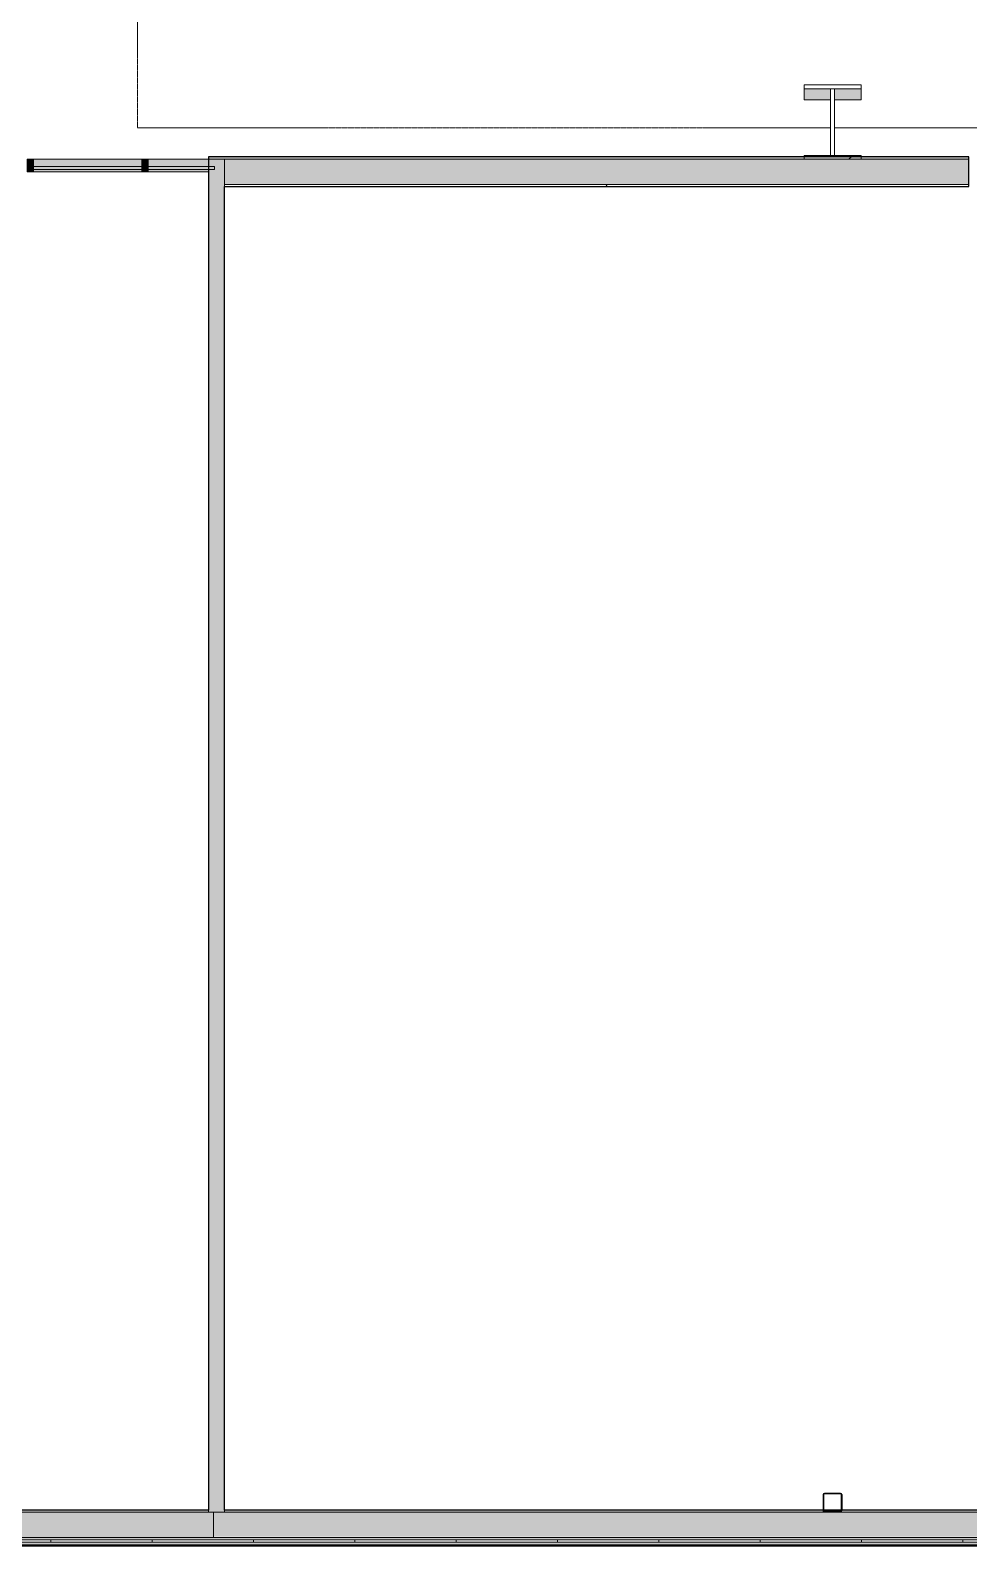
# Model space of a CAD drawing. Header units: inches. Extents: x 20461 to 27285, y -26063 to -19005.
# Drawn here: x 24569.6 to 24865.9, y -22797.9 to -22319.3 of the extents above; entities that cross this region are included whole.
import ezdxf

# ---------------------------------------------------------------- set-up
doc = ezdxf.new("R2010")
doc.units = ezdxf.units.IN
doc.header["$MEASUREMENT"] = 0
doc.linetypes.add('Dash 1_16_', pattern=[0.125, 0.0625, -0.0625])
for name, color, linetype, lineweight in [('A-FLOR-CLRS', 90, 'Dash 1_16_', 9), ('A-GLAZ-CURT', 52, 'Continuous', 9), ('A-GLAZ-CWMG', 51, 'Continuous', 9), ('A-WALL', 113, 'Continuous', 9), ('A-WALL-PATT', 111, 'Continuous', 25), ('I-WALL', 2, 'Continuous', 9), ('L-SITE-WALL', 31, 'Continuous', 9), ('S-BEAM', 12, 'Continuous', 9), ('S-COLS', 52, 'Continuous', 9)]:
    doc.layers.add(name, color=color, linetype=linetype, lineweight=lineweight)

# ---------------------------------------------------------------- blocks, each defined once
blk = doc.blocks.new('HSS-Hollow Structural Section-Column - HSS6X6X1_4-V5-Site Plan - Phase 1')
at = {"layer": 'S-COLS'}
h = blk.add_hatch(dxfattribs=at)
h.set_pattern_fill('FP_4', color=256, style=0, pattern_type=2)
h.set_pattern_definition([(225, (24822.89, -22784.303), (25.342707, -25.342707), []), (225, (24822.89, -22822.703), (25.342707, -25.342707), [])])
h.paths.add_polyline_path([(-2.53, 3), (-2.86, 2.86), (-3, 2.53), (-2.7, 2.7)], flags=0)
h.paths.add_polyline_path([(2.53, 3), (2.7, 2.7), (3, 2.53), (2.86, 2.86)], flags=0)
h.paths.add_polyline_path([(-2.53, 3), (-2.53, 2.77), (2.53, 2.77), (2.53, 3)], flags=0)
h.paths.add_polyline_path([(3, -2.53), (2.7, -2.7), (2.53, -3), (2.86, -2.86)], flags=0)
h.paths.add_polyline_path([(3, 2.53), (2.77, 2.53), (2.77, -2.53), (3, -2.53)], flags=0)
h.paths.add_polyline_path([(-3, -2.53), (-2.86, -2.86), (-2.53, -3), (-2.7, -2.7)], flags=0)
h.paths.add_polyline_path([(-3, 2.53), (-3, -2.53), (-2.77, -2.53), (-2.77, 2.53)], flags=0)
h.paths.add_polyline_path([(-2.53, -2.77), (-2.53, -3), (2.53, -3), (2.53, -2.77)], flags=0)
at = {"layer": 'S-COLS', "lineweight": 15}
for p, q in [((-3, 2.53), (-3, -2.53)), ((-2.77, -2.53), (-2.77, 2.53)), ((2.53, 3), (-2.53, 3)), ((-2.53, 2.77), (2.53, 2.77)), ((2.77, 2.53), (2.77, -2.53)), ((3, -2.53), (3, 2.53)), ((2.53, -2.77), (-2.53, -2.77)), ((-2.53, -3), (2.53, -3))]:
    blk.add_line(p, q, dxfattribs=at)
for centre, radius, start, end in [((-2.53, 2.53), 0.466, 90, 180), ((-2.53, 2.53), 0.233, 90, 180), ((2.53, 2.53), 0.466, 360, 90), ((2.53, 2.53), 0.233, 0, 90), ((-2.53, -2.53), 0.466, 180, 270), ((-2.53, -2.53), 0.233, 180, 270), ((2.53, -2.53), 0.466, 270, 360), ((2.53, -2.53), 0.233, 270, 360)]:
    blk.add_arc(centre, radius, start, end, dxfattribs=at)
blk = doc.blocks.new('Girt_C - 8_D-757212-Site Plan - Phase 1')
at = {"layer": 'S-BEAM'}
for points in [[(26266.89, -22787.49), (26266.89, -22787.3), (24627.39, -22787.4), (24627.39, -22787.49), (26163.21, -22787.49)], [(26266.89, -22795.12), (26266.89, -22787.49), (24627.39, -22787.49), (24627.39, -22795.12), (26163.21, -22795.12)], [(26266.89, -22795.3), (26266.89, -22795.12), (24627.39, -22795.21), (24627.39, -22795.3), (26163.21, -22795.3)]]:
    blk.add_hatch(color=256, dxfattribs=at).paths.add_polyline_path(points, flags=0)
for p, q in [((24820.36, -22787.3), (24627.39, -22787.3)), ((24627.39, -22787.49), (24627.39, -22787.3)), ((25109.86, -22787.3), (24825.42, -22787.3)), ((24627.39, -22795.12), (24627.39, -22787.49)), ((24627.39, -22795.3), (24627.39, -22795.12)), ((24627.39, -22795.3), (26266.89, -22795.3))]:
    blk.add_line(p, q, dxfattribs=at)
blk = doc.blocks.new('System Panel - Glazed-809283-Site Plan - Phase 1')
at = {"layer": 'A-GLAZ-CURT', "transparency": 33554649}
blk.add_hatch(color=256, dxfattribs=at).paths.add_polyline_path([(-10.5, 1.25), (-10.5, 0.25), (10.5, 0.25), (10.5, 1.25)], flags=0)
at = {"layer": 'A-GLAZ-CURT'}
for p, q in [((10.5, 1.25), (-10.5, 1.25)), ((-10.5, 1.25), (-10.5, 0.25)), ((-10.5, 0.25), (10.5, 0.25)), ((10.5, 1.25), (-8.63, 1.25)), ((-8.63, 0.25), (10.5, 0.25)), ((10.5, 0.25), (10.5, 1.25)), ((10.5, 1.25), (10.5, 0.25))]:
    blk.add_line(p, q, dxfattribs=at)
blk = doc.blocks.new('Rectangular Mullion - Rectangular Mullion 1-771667-Site Plan - Phase 1')
at = {"layer": 'A-GLAZ-CWMG'}
h = blk.add_hatch(color=256, dxfattribs=at)
h.paths.add_polyline_path([(24625.89, -22364.05), (24625.89, -22363.3), (24606.77, -22363.3), (24606.77, -22364.05)], flags=0)
h.paths.add_polyline_path([(24606.77, -22362.3), (24625.89, -22362.3), (24625.89, -22360.05), (24606.77, -22360.05)], flags=0)
blk.add_hatch(color=256, dxfattribs=at).paths.add_polyline_path([(24625.89, -22363.3), (24625.89, -22362.3), (24606.77, -22362.3), (24606.77, -22363.3)], flags=0)
for p, q in [((24606.77, -22360.05), (24625.89, -22360.05)), ((24606.77, -22364.05), (24625.89, -22364.05))]:
    blk.add_line(p, q, dxfattribs=at)
blk = doc.blocks.new('Rectangular Mullion - Rectangular Mullion 1-809282-Site Plan - Phase 1')
at = {"layer": 'A-GLAZ-CWMG'}
blk.add_hatch(color=256, dxfattribs=at).paths.add_polyline_path([(-1, -2), (-1, 2), (1, 2), (1, -2)], flags=0)
at = {"layer": 'A-GLAZ-CWMG', "lineweight": 13}
for p, q in [((-1, 2), (1, 2)), ((-1, -2), (-1, 2)), ((1, 2), (1, -2)), ((1, -2), (-1, -2))]:
    blk.add_line(p, q, dxfattribs=at)
blk = doc.blocks.new('System Panel - Glazed-809284-Site Plan - Phase 1')
at = {"layer": 'A-GLAZ-CURT', "transparency": 33554649}
blk.add_hatch(color=256, dxfattribs=at).paths.add_polyline_path([(-17.09, 1.25), (-17.09, 0.25), (17.09, 0.25), (17.09, 1.25)], flags=0)
at = {"layer": 'A-GLAZ-CURT'}
for p, q in [((17.09, 1.25), (-17.09, 1.25)), ((-17.09, 1.25), (-17.09, 0.25)), ((-17.09, 0.25), (-17.09, 1.25)), ((17.09, 1.25), (-17.09, 1.25)), ((-17.09, 0.25), (17.09, 0.25)), ((-17.09, 0.25), (17.09, 0.25)), ((17.09, 0.25), (17.09, 1.25)), ((17.09, 1.25), (17.09, 0.25))]:
    blk.add_line(p, q, dxfattribs=at)
blk = doc.blocks.new('Rectangular Mullion - Rectangular Mullion 1-V16-Site Plan - Phase 1')
at = {"layer": 'A-GLAZ-CWMG'}
h = blk.add_hatch(color=256, dxfattribs=at)
h.paths.add_polyline_path([(24462.02, -22364.05), (24496.2, -22364.05), (24496.2, -22363.3), (24462.02, -22363.3)], flags=0)
h.paths.add_polyline_path([(24462.02, -22362.3), (24496.2, -22362.3), (24496.2, -22360.05), (24462.02, -22360.05)], flags=0)
blk.add_hatch(color=256, dxfattribs=at).paths.add_polyline_path([(24496.2, -22363.3), (24496.2, -22362.3), (24462.02, -22362.3), (24462.02, -22363.3)], flags=0)
for p, q in [((24462.02, -22360.05), (24496.2, -22360.05)), ((24462.02, -22364.05), (24496.2, -22364.05))]:
    blk.add_line(p, q, dxfattribs=at)

msp = doc.modelspace()

# ---------------------------------------------------------------- hatches: boundary and pattern name
at = {"layer": 'A-WALL-PATT', "lineweight": 9}
h = msp.add_hatch(dxfattribs=at)
h.set_pattern_fill('FP_6', color=256, style=0, pattern_type=2)
h.set_pattern_definition([(0, (0, 0), (81.92, 20.48), [3.379, -58.061, 3.379, -58.061, -327.68]), (0, (0, 0), (81.92, 20.48), [-122.88, 3.379, -119.501, 3.379, -58.061, -143.36]), (0, (0, 0), (81.92, 20.48), [-307.2, 3.379, -37.581, 3.379, -99.021]), (120, (30.72, 10.24), (-58.6962, 60.704801), [3.379, -58.061, 3.379, -58.061, -327.68]), (120, (30.72, 10.24), (-58.6962, 60.704801), [-122.88, 3.379, -119.501, 3.379, -58.061, -143.36]), (120, (30.72, 10.24), (-58.6962, 60.704801), [-307.2, 3.379, -37.581, 3.379, -99.021]), (240, (40.96, 51.2), (-23.2238, -81.184801), [3.379, -58.061, 3.379, -58.061, -327.68]), (240, (40.96, 51.2), (-23.2238, -81.184801), [-122.88, 3.379, -119.501, 3.379, -58.061, -143.36]), (240, (40.96, 51.2), (-23.2238, -81.184801), [-307.2, 3.379, -37.581, 3.379, -99.021])])
h.paths.add_polyline_path([(25726.390225, -22368.67781), (25726.390225, -22368.05281), (25721.390225, -22368.070208), (25721.390225, -22368.67781)], flags=0)
h.paths.add_polyline_path([(25709.390225, -22368.67781), (25709.390225, -22368.05281), (25583.853841, -22368.05281), (25583.853841, -22368.67781), (25602.434247, -22368.67781)], flags=0)
h.paths.add_polyline_path([(25582.853841, -22368.67781), (25582.853841, -22368.05281), (25577.853841, -22368.05281), (25577.853841, -22368.67781)], flags=0)
h.paths.add_polyline_path([(25576.853841, -22368.67781), (25576.853841, -22368.05281), (25546.765225, -22368.05281), (25546.765225, -22368.67781)], flags=0)
h.paths.add_polyline_path([(25450.015225, -22368.67781), (25450.015225, -22368.05281), (25446.92661, -22368.059714), (25446.92661, -22368.67781)], flags=0)
h.paths.add_polyline_path([(25445.92661, -22368.67781), (25445.92661, -22368.05281), (25440.92661, -22368.073125), (25440.92661, -22368.67781)], flags=0)
h.paths.add_polyline_path([(25439.92661, -22368.67781), (25439.92661, -22368.05281), (25314.390225, -22368.05281), (25314.390225, -22368.67781), (25378.122247, -22368.67781)], flags=0)
h.paths.add_polyline_path([(25302.390225, -22368.67781), (25302.390225, -22368.05281), (25170.390225, -22368.05281), (25170.390225, -22368.67781), (25265.966247, -22368.67781)], flags=0)
h.paths.add_polyline_path([(25105.890225, -22368.67781), (25105.890225, -22368.05281), (24978.890225, -22368.05281), (24978.890225, -22368.67781), (25041.654247, -22368.67781)], flags=0)
h.paths.add_polyline_path([(24973.890225, -22368.67781), (24973.890225, -22368.05281), (24937.890225, -22368.05281), (24937.890225, -22368.67781)], flags=0)
h.paths.add_polyline_path([(24865.890225, -22368.67781), (24865.890225, -22368.05281), (24630.890225, -22368.05281), (24630.890225, -22368.67781)], flags=0)
h = msp.add_hatch(dxfattribs=at)
h.set_pattern_fill('FP_8', color=256, style=0, pattern_type=2)
h.set_pattern_definition([(0, (0, 0), (0, 32), []), (90, (0, 0), (-32, 2e-15), [])])
h.paths.add_polyline_path([(24244.015225, -22796.80281), (25078.015225, -22796.80281), (25078.015225, -22796.05281), (24244.015225, -22796.05281)], flags=0)
at = {"layer": 'I-WALL'}
msp.add_hatch(color=256, dxfattribs=at).paths.add_polyline_path([(24627.390225, -22787.30281), (24630.890225, -22787.30281), (24630.890225, -22360.05281), (24625.890225, -22360.05281), (24625.890225, -22787.30281)], flags=0)
at = {"layer": 'L-SITE-WALL'}
h = msp.add_hatch(color=256, dxfattribs=at)
h.paths.add_polyline_path([(25726.390225, -22360.05281), (25726.390225, -22359.30281), (25546.765225, -22359.30281), (25546.765225, -22360.05281), (25714.590247, -22360.05281)], flags=0)
h.paths.add_polyline_path([(25450.015225, -22360.05281), (25450.015225, -22359.30281), (25165.390225, -22359.30281), (25165.390225, -22360.05281), (25378.122247, -22360.05281)], flags=0)
h.paths.add_polyline_path([(25110.890225, -22360.05281), (25110.890225, -22359.30281), (24937.890225, -22359.30281), (24937.890225, -22360.05281), (25041.654247, -22360.05281)], flags=0)
h.paths.add_polyline_path([(24865.890225, -22360.05281), (24865.890225, -22359.30281), (24625.890225, -22359.30281), (24625.890225, -22360.05281), (24630.890225, -22360.05281)], flags=0)
at = {"layer": 'L-SITE-WALL', "lineweight": 5}
h = msp.add_hatch(color=256, dxfattribs=at)
h.paths.add_polyline_path([(25726.390225, -22368.05281), (25726.390225, -22360.05281), (25546.765225, -22360.05281), (25546.765225, -22368.05281), (25576.853841, -22368.05281), (25576.853841, -22367.630935), (25577.853841, -22367.630935), (25577.853841, -22368.05281), (25582.853841, -22368.05281), (25582.853841, -22367.630935), (25583.853841, -22367.630935), (25583.853841, -22368.05281), (25709.390225, -22368.05281), (25709.390225, -22367.30281), (25721.390225, -22367.30281), (25721.390225, -22368.05281)], flags=0)
h.paths.add_polyline_path([(25450.015225, -22368.05281), (25450.015225, -22360.05281), (25165.390225, -22360.05281), (25165.390225, -22368.05281), (25302.390225, -22368.05281), (25302.390225, -22367.30281), (25314.390225, -22367.30281), (25314.390225, -22368.05281), (25439.92661, -22368.05281), (25439.92661, -22367.630935), (25440.92661, -22367.630935), (25440.92661, -22368.05281), (25445.92661, -22368.05281), (25445.92661, -22367.630935), (25446.92661, -22367.630935), (25446.92661, -22368.05281)], flags=0)
h.paths.add_polyline_path([(25110.890225, -22368.05281), (25110.890225, -22360.05281), (24937.890225, -22360.05281), (24937.890225, -22368.05281), (25105.890225, -22368.05281)], flags=0)
h.paths.add_polyline_path([(24865.890225, -22368.05281), (24865.890225, -22360.05281), (24630.890225, -22360.05281), (24630.890225, -22368.05281)], flags=0)
h = msp.add_hatch(color=256, dxfattribs=at)
h.paths.add_polyline_path([(24530.856225, -22787.30281), (24530.526714, -22787.166322), (24530.526714, -22786.911458), (24530.728793, -22787.06981)], flags=0)
h.paths.add_polyline_path([(24246.424225, -22787.30281), (24530.856225, -22787.30281), (24530.856225, -22787.06981), (24535.924225, -22787.06981), (24535.924225, -22787.30281), (24625.890225, -22787.30281), (24625.890225, -22786.67781), (24536.390225, -22786.67781), (24536.390225, -22786.83681), (24536.157225, -22786.824673), (24536.157225, -22786.67781), (24530.623225, -22786.67781), (24530.526714, -22786.83681), (24530.390225, -22786.834112), (24530.324365, -22786.67781), (24246.890225, -22786.67781), (24246.890225, -22786.83681), (24246.657225, -22786.83681), (24246.588981, -22786.67781), (24244.015225, -22786.67781), (24244.015225, -22787.06981), (24246.424225, -22787.06981), (24246.424225, -22787.298868)], flags=0)
h.paths.add_polyline_path([(24246.424225, -22787.30281), (24246.657225, -22786.964242), (24246.821981, -22787.001566), (24246.657225, -22787.206299), (24246.433782, -22787.298852)], flags=0)
h.paths.add_polyline_path([(24535.924225, -22787.30281), (24536.253737, -22786.911458), (24536.390225, -22786.83681), (24536.157225, -22787.206299)], flags=0)
h.paths.add_polyline_path([(24820.356225, -22787.30281), (24820.026714, -22787.166322), (24819.890225, -22786.83681), (24820.228793, -22787.06981)], flags=0)
h.paths.add_polyline_path([(24630.890225, -22787.30281), (24820.356225, -22787.30281), (24820.356225, -22787.06981), (24825.424225, -22787.06981), (24825.424225, -22787.30281), (24973.890225, -22787.30281), (24973.890225, -22786.67781), (24825.890225, -22786.67781), (24825.890225, -22786.83681), (24825.657225, -22786.83681), (24825.588981, -22786.67781), (24820.123225, -22786.67781), (24820.123225, -22786.83681), (24819.890225, -22786.83681), (24819.824365, -22786.67781), (24630.890225, -22786.67781)], flags=0)
h.paths.add_polyline_path([(24825.424225, -22787.30281), (24825.68718, -22786.94786), (24825.821981, -22787.001566), (24825.657225, -22787.206299), (24825.588981, -22787.234566)], flags=0)
h.paths.add_polyline_path([(25041.654247, -22787.30281), (25078.015225, -22787.30281), (25078.015225, -22786.67781), (24978.890225, -22786.67781), (24978.890225, -22787.30281)], flags=0)
for points in [[(24526.390225, -22795.30281), (24627.390225, -22795.20906), (24627.390225, -22787.30281), (24526.390225, -22787.39656), (24526.390225, -22795.27769)], [(24244.015225, -22796.05281), (25078.015225, -22796.05281), (25078.015225, -22795.30281), (24244.015225, -22795.30281)], [(24244.015225, -22797.67781), (25078.015225, -22797.67781), (25078.015225, -22796.80281), (24244.015225, -22796.80281)]]:
    msp.add_hatch(color=256, dxfattribs=at).paths.add_polyline_path(points, flags=0)
at = {"layer": 'L-SITE-WALL'}
msp.add_hatch(color=256, dxfattribs=at).paths.add_polyline_path([(24256.562247, -22797.92781), (25078.015225, -22797.92781), (25078.015225, -22797.67781), (24244.015225, -22797.67781), (24244.015225, -22797.92781)], flags=0)
at = {"layer": 'S-COLS', "lineweight": 5}
h = msp.add_hatch(color=256, dxfattribs=at)
h.paths.add_polyline_path([(24822.265225, -22341.306135), (24822.265225, -22337.802767), (24813.890225, -22337.802767), (24813.890225, -22341.306135)], flags=0)
h.paths.add_polyline_path([(24831.890225, -22341.306135), (24831.890225, -22337.802767), (24823.515225, -22337.802767), (24823.515225, -22341.306135)], flags=0)
at = {"layer": 'S-COLS'}
h = msp.add_hatch(dxfattribs=at)
h.set_pattern_fill('FP_1', color=256, style=0, pattern_type=2)
h.set_pattern_definition([(45, (0, 0), (-25.342707, 25.342707), []), (45, (0, 38.4), (-25.342707, 25.342707), [])])
h.paths.add_polyline_path([(24831.890225, -22360.05281), (24831.890225, -22358.80281), (24813.890225, -22358.80281), (24813.890225, -22360.05281)], flags=0)

# ---------------------------------------------------------------- linework, layer by layer
at = {"layer": 'A-FLOR-CLRS'}
for p, q in [((24603.390225, -21146.05281), (24603.390225, -22350.05281)), ((24603.390225, -22350.05281), (24822.265225, -22350.05281)), ((24823.515225, -22350.05281), (25111.765225, -22350.05281))]:
    msp.add_line(p, q, dxfattribs=at)
at = {"layer": 'A-WALL'}
for p, q in [((24625.890225, -22360.05281), (24865.890225, -22360.05281)), ((24630.890225, -22360.05281), (24630.890225, -22368.67781)), ((24630.890225, -22368.05281), (24865.890225, -22368.05281)), ((24627.390225, -22787.30281), (24535.924225, -22787.30281)), ((24625.890225, -22786.67781), (24625.890225, -22787.30281)), ((24630.890225, -22786.67781), (24630.890225, -22787.30281)), ((25078.015225, -22796.05281), (24244.015225, -22796.05281)), ((25078.015225, -22796.80281), (24244.015225, -22796.80281)), ((24627.390225, -22795.30281), (24526.390225, -22795.30281)), ((25078.015225, -22797.67781), (24244.015225, -22797.67781))]:
    msp.add_line(p, q, dxfattribs=at)
at = {"layer": 'I-WALL', "lineweight": 25}
for p, q in [((24630.890225, -22359.30281), (24625.890225, -22359.30281)), ((24625.890225, -22359.30281), (24625.890225, -22786.67781)), ((24630.890225, -22786.67781), (24630.890225, -22368.67781))]:
    msp.add_line(p, q, dxfattribs=at)
at = {"layer": 'L-SITE-WALL', "lineweight": 25}
for p, q in [((24865.890225, -22359.30281), (24630.890225, -22359.30281)), ((24865.890225, -22368.67781), (24865.890225, -22359.30281)), ((24630.890225, -22368.67781), (24865.890225, -22368.67781)), ((24625.890225, -22786.67781), (24536.390225, -22786.67781)), ((24819.890225, -22786.67781), (24630.890225, -22786.67781)), ((24825.664535, -22786.67781), (24820.115915, -22786.67781)), ((24973.890225, -22786.67781), (24825.890225, -22786.67781)), ((24244.015225, -22797.92781), (25078.015225, -22797.92781))]:
    msp.add_line(p, q, dxfattribs=at)
at = {"layer": 'S-COLS', "lineweight": 15}
for p, q in [((24831.890225, -22336.549442), (24813.890225, -22336.549442)), ((24813.890225, -22336.549442), (24813.890225, -22337.802767)), ((24831.890225, -22337.802767), (24831.890225, -22336.549442)), ((24813.890225, -22337.802767), (24831.890225, -22337.802767)), ((24823.515225, -22337.802767), (24822.265225, -22337.802767)), ((24822.265225, -22337.802767), (24822.265225, -22358.80281)), ((24823.515225, -22358.80281), (24823.515225, -22337.802767)), ((24813.890225, -22358.80281), (24813.890225, -22360.05281)), ((24831.890225, -22358.80281), (24813.890225, -22358.80281)), ((24813.890225, -22360.05281), (24831.890225, -22360.05281)), ((24822.265225, -22358.80281), (24823.515225, -22358.80281)), ((24831.890225, -22360.05281), (24831.890225, -22358.80281))]:
    msp.add_line(p, q, dxfattribs=at)
at = {"layer": 'S-COLS'}
for p, q in [((24813.890225, -22337.802767), (24813.890225, -22341.306135)), ((24822.265225, -22341.306135), (24813.890225, -22341.306135)), ((24831.890225, -22341.306135), (24823.515225, -22341.306135)), ((24831.890225, -22337.802767), (24831.890225, -22341.306135))]:
    msp.add_line(p, q, dxfattribs=at)

# ---------------------------------------------------------------- block references
at = {"layer": 'A-GLAZ-CURT', "rotation": 180}
for name, p in [('System Panel - Glazed-809284-Site Plan - Phase 1', (24587.671475, -22362.05281)), ('System Panel - Glazed-809283-Site Plan - Phase 1', (24617.265225, -22362.05281))]:
    msp.add_blockref(name, p, dxfattribs=at)
at = {"layer": 'A-GLAZ-CWMG', "extrusion": (0, 0, -1)}
for p in [(-24569.577725, -22362.05281), (-24605.765225, -22362.05281)]:
    msp.add_blockref('Rectangular Mullion - Rectangular Mullion 1-809282-Site Plan - Phase 1', p, dxfattribs=at)
at = {"layer": 'A-GLAZ-CWMG'}
for name, p in [('Rectangular Mullion - Rectangular Mullion 1-V16-Site Plan - Phase 1', (108.5625, 0)), ('Rectangular Mullion - Rectangular Mullion 1-771667-Site Plan - Phase 1', (0, 0))]:
    msp.add_blockref(name, p, dxfattribs=at)
at = {"layer": 'S-BEAM'}
msp.add_blockref('Girt_C - 8_D-757212-Site Plan - Phase 1', (0, 0), dxfattribs=at)
at = {"layer": 'S-COLS', "rotation": 180}
msp.add_blockref('HSS-Hollow Structural Section-Column - HSS6X6X1_4-V5-Site Plan - Phase 1', (24822.890225, -22784.30281), dxfattribs=at)

doc.saveas('drawing.dxf')
